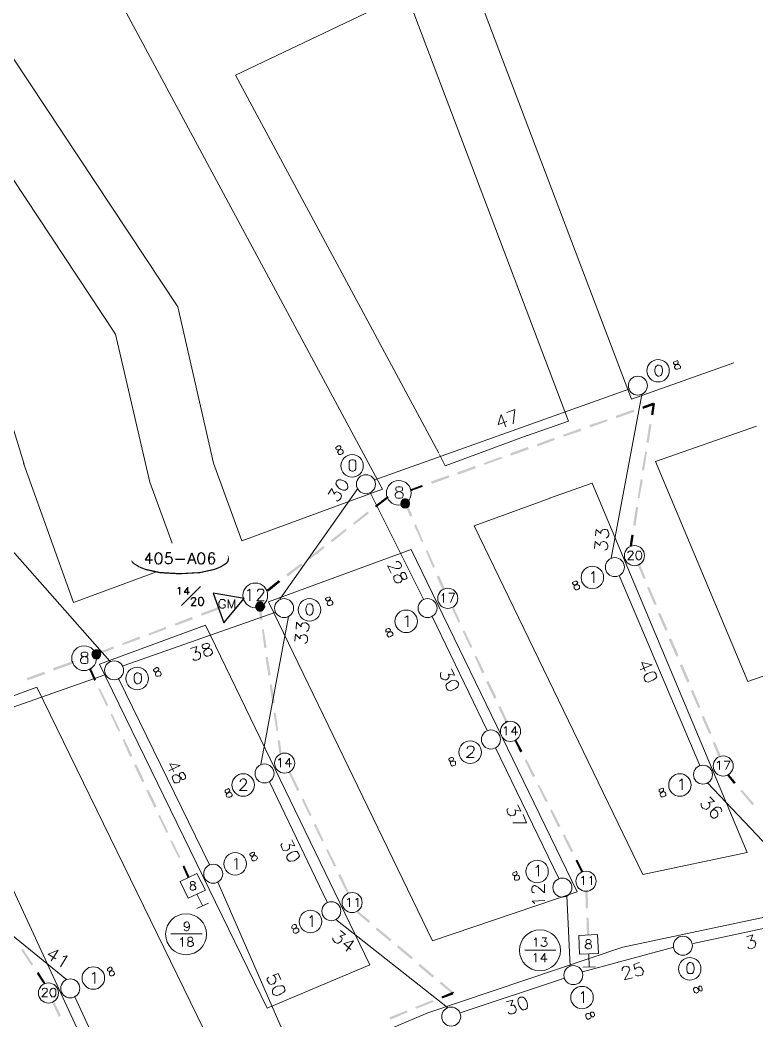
# Model space of a CAD drawing. Header units: millimetres. Extents: x -5 to 817, y 96 to 1062.
# Drawn here: x 317.2 to 422.7, y 830.2 to 973.3 of the extents above; entities that cross this region are included whole.
import ezdxf

# ---------------------------------------------------------------- set-up
doc = ezdxf.new("R2010")
doc.units = ezdxf.units.MM
for name, color, linetype, true_color in [('PDF_AERIAL', 8, 'Continuous', 0x808080), ('PDF_FEED', 11, 'Continuous', 0xff7f7f), ('PDF_HCOUNT', 8, 'Continuous', 0x808080), ('PDF_LINEEXT', 73, 'Continuous', 0xa5dd6e), ('PDF_POLENUMBER', 8, 'Continuous', 0x808080), ('PDF_RDBKGRD', 8, 'Continuous', 0x808080), ('PDF_STRAND', 8, 'Continuous', 0x808080)]:
    doc.layers.add(name, color=color, linetype=linetype, true_color=true_color)

msp = doc.modelspace()

# ---------------------------------------------------------------- linework, layer by layer
at = {"layer": 'PDF_AERIAL', "lineweight": 9}
for points in [[(368.02, 907.52), (404.47, 920.55)], [(401.83, 896.31), (406.2, 919.72)], [(387.81, 915.52), (388.06, 917.58), (386.9, 917.16)], [(386.74, 915.1), (386.08, 916.84), (385.67, 915.43), (386.9, 915.85)], [(306.44, 908.34), (330.1, 881.55)], [(365.55, 906.28), (354.42, 890.45)], [(361.35, 905.46), (361.84, 906.28), (362.17, 905.46), (362.33, 905.7), (362.5, 905.79), (362.58, 905.79), (362.83, 905.7), (362.99, 905.62), (363.16, 905.46), (363.24, 905.21), (363.16, 904.88), (362.99, 904.72), (362.83, 904.55), (362.66, 904.47), (362.5, 904.55)], [(374.95, 890.45), (367.36, 905.7)], [(399.6, 899.52), (399.68, 900.43), (400.34, 899.85), (400.34, 900.1), (400.51, 900.26), (400.59, 900.35), (400.84, 900.43), (401, 900.43), (401.25, 900.35), (401.41, 900.1), (401.5, 899.85), (401.5, 899.6), (401.33, 899.36), (401.25, 899.27), (401.09, 899.19)], [(399.44, 897.71), (399.52, 898.7), (400.18, 898.12), (400.26, 898.37), (400.34, 898.53), (400.43, 898.61), (400.67, 898.7), (400.84, 898.7), (401.09, 898.53), (401.25, 898.37), (401.33, 898.12), (401.33, 897.87), (401.25, 897.62), (401.09, 897.54), (400.92, 897.46)], [(371.07, 895.73), (371.16, 895.81), (371.4, 895.81), (371.49, 895.73), (371.65, 895.65), (371.82, 895.32), (371.82, 895.15), (371.73, 894.99), (371.65, 894.9), (371.49, 894.82), (371.32, 894.82), (370.99, 894.82), (369.84, 895.23), (370.33, 894.16)], [(414.52, 866.62), (402.98, 893.83)], [(353.84, 888.56), (331.99, 880.89)], [(351.7, 866.79), (355.66, 887.98)], [(356.73, 886.16), (356.81, 887.15), (357.47, 886.49), (357.47, 886.82), (357.64, 886.99), (357.72, 886.99), (357.97, 887.07), (358.13, 887.07), (358.38, 886.91), (358.54, 886.74), (358.62, 886.49), (358.54, 886.25), (358.46, 886), (358.38, 885.92), (358.21, 885.83)], [(384.1, 871.65), (376.19, 887.98)], [(356.56, 884.43), (356.65, 885.42), (357.31, 884.76), (357.31, 885.09), (357.39, 885.26), (357.47, 885.26), (357.8, 885.34), (357.97, 885.34), (358.21, 885.18), (358.38, 885.01), (358.38, 884.76), (358.38, 884.52), (358.29, 884.27), (358.13, 884.19), (357.97, 884.1)], [(341.64, 883.36), (342.55, 883.69), (342.3, 882.78), (342.55, 882.95), (342.71, 882.87), (342.88, 882.87), (343.04, 882.62), (343.04, 882.45), (343.04, 882.21), (342.96, 881.96), (342.79, 881.79), (342.55, 881.71), (342.22, 881.71), (342.14, 881.71), (341.97, 881.88)], [(378.99, 880.48), (379.4, 879.57), (378.49, 879.73), (378.66, 879.49), (378.66, 879.32), (378.58, 879.24), (378.41, 878.99), (378.25, 878.91), (378, 878.91), (377.75, 878.99), (377.51, 879.16), (377.42, 879.4), (377.42, 879.73), (377.42, 879.82), (377.51, 879.98)], [(405.95, 880.31), (407.68, 881.05), (406.2, 881.38), (406.69, 880.15)], [(329.52, 879.65), (296.71, 868.11)], [(344.36, 852.44), (331.33, 879.07)], [(394.32, 850.46), (385.26, 869.18)], [(338.51, 865.88), (340.16, 866.62), (338.67, 866.87), (339.25, 865.72)], [(361.18, 847.08), (352.94, 864.32)], [(432.25, 846.59), (415.6, 864.15)], [(415.93, 862.17), (416.59, 861.51), (415.68, 861.35), (415.93, 861.18), (415.93, 861.02), (415.93, 860.85), (415.84, 860.61), (415.68, 860.52), (415.43, 860.36), (415.18, 860.44), (414.94, 860.52), (414.77, 860.69), (414.69, 860.94), (414.69, 861.1), (414.69, 861.27)], [(388.47, 861.02), (388.88, 860.11), (388.06, 860.28), (388.14, 860.11), (388.14, 859.86), (388.14, 859.78), (387.98, 859.53), (387.81, 859.53), (387.48, 859.45), (387.32, 859.53), (387.07, 859.7), (386.99, 859.95), (386.9, 860.28), (386.99, 860.36), (387.07, 860.52)], [(417.57, 860.03), (417.66, 860.19), (417.57, 860.44), (417.41, 860.61), (417.16, 860.69), (416.83, 860.69), (416.5, 860.44), (416.17, 860.11), (416.01, 859.86), (416.01, 859.62), (416.09, 859.37), (416.17, 859.29), (416.42, 859.12), (416.67, 859.12), (416.92, 859.29), (417, 859.29), (417.08, 859.53), (417.08, 859.78), (417, 860.03), (416.92, 860.11), (416.67, 860.28), (416.42, 860.28), (416.17, 860.11)], [(387.73, 858.46), (389.71, 858.46), (389.21, 859.62)], [(356.15, 855.99), (356.56, 855.16), (355.74, 855.33), (355.82, 855.08), (355.82, 854.83), (355.82, 854.75), (355.57, 854.59), (355.49, 854.5), (355.16, 854.42), (354.91, 854.5), (354.75, 854.75), (354.67, 855), (354.58, 855.25), (354.67, 855.33), (354.75, 855.49)], [(301.49, 854.26), (323.91, 836.04)], [(357.22, 823.17), (345.52, 849.97)], [(390.86, 848.4), (390.78, 848.4), (390.61, 848.49), (390.53, 848.57), (390.45, 848.73), (390.45, 849.06), (390.53, 849.23), (390.61, 849.31), (390.78, 849.48), (390.94, 849.48), (391.11, 849.39), (391.36, 849.23), (392.26, 848.4), (392.26, 849.64)], [(390.86, 846.84), (390.78, 847), (390.53, 847.25), (392.35, 847.33)], [(395.97, 837.93), (395.48, 847.99)], [(378.41, 832), (362.42, 844.61)], [(413.53, 841.15), (431.18, 844.94)], [(363.08, 843.04), (363.82, 842.47), (362.99, 842.22), (363.24, 842.06), (363.32, 841.89), (363.32, 841.81), (363.24, 841.56), (363.08, 841.4), (362.83, 841.23), (362.58, 841.23), (362.33, 841.31), (362.17, 841.48), (362.01, 841.73), (362.01, 841.81), (362.01, 841.97)], [(363.9, 840.08), (364.97, 841.56), (363.57, 841.15), (364.56, 840.32)], [(421.2, 842.14), (422.11, 842.39), (421.78, 841.56), (422.03, 841.64), (422.19, 841.56), (422.36, 841.56), (422.44, 841.31), (422.52, 841.15), (422.44, 840.82), (422.36, 840.65), (422.11, 840.49), (421.86, 840.41), (421.53, 840.49), (421.45, 840.57), (421.37, 840.65)], [(321.69, 838.67), (322.68, 840.24), (321.28, 839.66), (322.35, 839)], [(397.7, 837.11), (410.81, 840.65)], [(323.42, 839.33), (323.58, 839.33), (324, 839.42), (323.01, 837.85)], [(403.39, 837.27), (403.39, 837.36), (403.39, 837.6), (403.48, 837.69), (403.64, 837.85), (403.97, 837.93), (404.14, 837.85), (404.3, 837.85), (404.38, 837.69), (404.47, 837.52), (404.38, 837.27), (404.3, 837.03), (403.72, 835.95), (404.88, 836.28)], [(405.87, 838.43), (405.04, 838.18), (405.21, 837.44), (405.21, 837.52), (405.45, 837.69), (405.7, 837.77), (406.03, 837.77), (406.2, 837.6), (406.36, 837.36), (406.44, 837.19), (406.36, 836.94), (406.28, 836.7), (406.03, 836.61), (405.78, 836.53), (405.54, 836.53), (405.37, 836.61), (405.29, 836.7)], [(354.58, 836.04), (354.17, 836.86), (353.43, 836.61), (353.6, 836.53), (353.76, 836.37), (353.84, 836.12), (353.84, 835.79), (353.76, 835.62), (353.6, 835.38), (353.43, 835.38), (353.18, 835.29), (352.94, 835.38), (352.77, 835.62), (352.61, 835.87), (352.61, 836.12), (352.69, 836.2), (352.77, 836.37)], [(380.23, 831.25), (395.15, 836.2)], [(325.07, 833.56), (333.31, 815.67)], [(386.82, 832.82), (387.73, 833.07), (387.48, 832.24), (387.73, 832.33), (387.89, 832.33), (387.98, 832.24), (388.14, 832), (388.22, 831.83), (388.22, 831.58), (388.14, 831.34), (387.89, 831.17), (387.65, 831.09), (387.32, 831.09), (387.23, 831.17), (387.07, 831.34)]]:
    msp.add_lwpolyline(points, dxfattribs=at)
for points in [[(362.5, 907.27), (362.42, 906.94), (362.58, 906.69), (362.83, 906.36), (363.08, 906.2), (363.49, 906.03), (363.82, 906.03), (363.98, 906.2), (364.15, 906.36), (364.15, 906.61), (364.07, 906.94), (363.74, 907.27), (363.57, 907.35), (363.16, 907.52), (362.83, 907.52), (362.58, 907.35)], [(372.39, 894.08), (372.23, 894.24), (372.06, 894.24), (371.9, 894.24), (371.73, 894.08), (371.73, 893.83), (371.82, 893.5), (371.9, 893.26), (371.82, 893.01), (371.65, 892.84), (371.4, 892.76), (371.24, 892.76), (371.16, 892.76), (370.91, 892.93), (370.74, 893.26), (370.74, 893.58), (370.74, 893.67), (370.91, 893.83), (371.16, 893.91), (371.32, 893.91), (371.57, 893.83), (371.73, 893.67), (371.98, 893.42), (372.15, 893.26), (372.31, 893.26), (372.48, 893.34), (372.64, 893.5), (372.56, 893.75)], [(343.54, 884.02), (343.29, 883.86), (343.29, 883.69), (343.37, 883.53), (343.45, 883.36), (343.7, 883.36), (344.03, 883.36), (344.28, 883.36), (344.53, 883.28), (344.69, 883.11), (344.77, 882.87), (344.77, 882.7), (344.69, 882.62), (344.44, 882.37), (344.11, 882.29), (343.87, 882.29), (343.78, 882.37), (343.62, 882.45), (343.54, 882.7), (343.54, 882.95), (343.62, 883.11), (343.87, 883.28), (344.2, 883.53), (344.28, 883.69), (344.36, 883.86), (344.28, 884.02), (344.11, 884.1), (343.87, 884.1)], [(408.26, 879.73), (408.01, 879.98), (407.76, 880.06), (407.27, 879.9), (407.02, 879.82), (406.69, 879.57), (406.53, 879.32), (406.53, 879.07), (406.61, 878.91), (406.77, 878.66), (407.1, 878.58), (407.52, 878.74), (407.76, 878.83), (408.18, 879.07), (408.34, 879.32), (408.26, 879.57)], [(379.9, 878.58), (379.65, 878.74), (379.4, 878.83), (378.91, 878.74), (378.66, 878.58), (378.33, 878.33), (378.16, 878.08), (378.25, 877.76), (378.33, 877.59), (378.49, 877.43), (378.82, 877.34), (379.24, 877.51), (379.48, 877.59), (379.81, 877.84), (379.98, 878.17), (379.98, 878.41)], [(340.73, 865.47), (340.57, 865.64), (340.32, 865.64), (340.16, 865.55), (340.07, 865.47), (340.07, 865.22), (340.16, 864.89), (340.16, 864.65), (340.07, 864.4), (339.99, 864.23), (339.74, 864.15), (339.58, 864.15), (339.41, 864.15), (339.25, 864.32), (339.08, 864.65), (339, 864.98), (339.08, 865.06), (339.17, 865.22), (339.41, 865.31), (339.66, 865.31), (339.83, 865.22), (340.07, 865.06), (340.32, 864.81), (340.4, 864.65), (340.65, 864.65), (340.82, 864.73), (340.9, 864.89), (340.9, 865.14)], [(357.06, 854.09), (356.89, 854.34), (356.56, 854.34), (356.15, 854.26), (355.9, 854.09), (355.57, 853.85), (355.41, 853.6), (355.41, 853.35), (355.49, 853.19), (355.74, 852.94), (355.99, 852.94), (356.48, 853.02), (356.73, 853.19), (357.06, 853.43), (357.22, 853.68), (357.14, 853.93)], [(355.08, 834.88), (354.83, 835.13), (354.58, 835.13), (354.09, 835.05), (353.84, 834.96), (353.51, 834.72), (353.35, 834.47), (353.35, 834.14), (353.43, 833.98), (353.6, 833.81), (353.93, 833.73), (354.34, 833.81), (354.58, 833.98), (355, 834.22), (355.16, 834.47), (355.08, 834.72)], [(388.8, 833.48), (388.55, 833.32), (388.47, 832.99), (388.55, 832.49), (388.64, 832.24), (388.88, 831.91), (389.13, 831.67), (389.38, 831.67), (389.54, 831.75), (389.79, 831.91), (389.87, 832.24), (389.79, 832.66), (389.71, 832.9), (389.46, 833.32), (389.21, 833.48), (388.97, 833.48)]]:
    msp.add_lwpolyline(points, close=True, dxfattribs=at)
at = {"layer": 'PDF_FEED', "lineweight": 0}
for points in [[(407.76, 918.4), (408.09, 918.4)], [(373.3, 905.95), (373.22, 906.2)], [(369.76, 905.13), (369.92, 904.88)], [(372.23, 904.14), (372.56, 904.22)], [(405.62, 895.32), (405.95, 895.4)], [(351.37, 889.38), (351.7, 889.38)], [(324.74, 881.55), (324.82, 881.22)], [(328.2, 882.45), (328.12, 882.7)], [(327.13, 880.39), (327.38, 880.56)], [(386.99, 872.97), (386.66, 872.89)], [(418.4, 865.22), (418.65, 865.39)], [(397.79, 851.54), (397.54, 851.37)], [(398.12, 848.65), (398.45, 848.65)], [(364.31, 848.4), (364.07, 848.32)], [(379.24, 834.22), (379.07, 833.98)], [(321.85, 832.74), (322.1, 832.9)]]:
    msp.add_lwpolyline(points, dxfattribs=at)
at = {"layer": 'PDF_FEED', "lineweight": 20}
for points in [[(371.32, 906.53), (371.07, 906.45), (370.99, 906.28), (370.99, 906.12), (371.07, 905.95), (371.24, 905.87), (371.57, 905.79), (371.82, 905.7), (371.98, 905.62), (372.06, 905.46), (372.06, 905.21), (371.98, 905.05), (371.9, 904.96), (371.65, 904.88), (371.32, 904.88), (371.07, 904.96), (370.99, 905.05), (370.91, 905.21), (370.91, 905.46), (370.99, 905.62), (371.16, 905.7), (371.4, 905.79), (371.73, 905.87), (371.9, 905.95), (371.98, 906.12), (371.98, 906.28), (371.9, 906.45), (371.65, 906.53)], [(326.31, 882.87), (326.06, 882.78), (325.98, 882.62), (325.98, 882.45), (326.06, 882.29), (326.22, 882.29), (326.55, 882.21), (326.8, 882.12), (326.96, 881.96), (326.96, 881.79), (326.96, 881.55), (326.96, 881.38), (326.88, 881.3), (326.64, 881.22), (326.31, 881.22), (326.06, 881.3), (325.98, 881.38), (325.89, 881.55), (325.89, 881.79), (325.98, 881.96), (326.14, 882.12), (326.39, 882.21), (326.72, 882.29), (326.88, 882.29), (326.96, 882.45), (326.96, 882.62), (326.88, 882.78), (326.64, 882.87)], [(341.31, 847.66), (343.78, 848.82), (342.55, 851.21), (340.16, 850.05)], [(397.29, 839.66), (400.01, 839.75), (399.85, 842.47), (397.21, 842.3)]]:
    msp.add_lwpolyline(points, close=True, dxfattribs=at)
at = {"layer": 'PDF_FEED', "color": 7, "lineweight": 9}
for points in [[(404.22, 897.05), (404.22, 897.13), (404.3, 897.21), (404.38, 897.3), (404.47, 897.3), (404.71, 897.3), (404.88, 897.3), (404.88, 897.21), (404.96, 897.13), (404.96, 896.97), (404.88, 896.88), (404.8, 896.72), (404.22, 896.06), (405.04, 896.06)], [(346.59, 890.12), (346.59, 890.2), (346.42, 890.37), (346.34, 890.37), (346.09, 890.37), (345.93, 890.37), (345.85, 890.2), (345.76, 890.12), (345.68, 889.96), (345.68, 889.63), (345.76, 889.46), (345.85, 889.3), (345.93, 889.22), (346.09, 889.13), (346.34, 889.13), (346.42, 889.22), (346.59, 889.3), (346.59, 889.46), (346.59, 889.63), (346.34, 889.63)], [(347, 889.13), (347, 890.37), (347.49, 889.13), (347.99, 890.37), (347.99, 889.13)], [(377.59, 891.03), (377.67, 891.03), (377.83, 891.28), (377.83, 889.96)], [(378.82, 889.96), (379.4, 891.28), (378.58, 891.28)], [(386.49, 871.98), (386.66, 872.07), (386.82, 872.23), (386.82, 870.99)], [(388.14, 870.99), (388.14, 872.23), (387.56, 871.41), (388.47, 871.41)], [(354.17, 867.45), (354.34, 867.45), (354.5, 867.7), (354.5, 866.38)], [(355.82, 866.38), (355.82, 867.7), (355.24, 866.87), (356.07, 866.87)], [(417, 867.04), (417.08, 867.12), (417.33, 867.28), (417.33, 866.05)], [(418.23, 866.05), (418.81, 867.28), (417.99, 867.28)], [(397.54, 850.55), (397.7, 850.63), (397.87, 850.79), (397.87, 849.56)], [(398.78, 850.55), (398.86, 850.63), (399.02, 850.79), (399.02, 849.56)], [(364.07, 847.41), (364.23, 847.5), (364.4, 847.66), (364.4, 846.43)], [(365.3, 847.41), (365.39, 847.5), (365.55, 847.66), (365.55, 846.43)], [(341.48, 843.79), (341.39, 843.62), (341.31, 843.54), (341.15, 843.46), (341.06, 843.46), (340.9, 843.54), (340.73, 843.62), (340.73, 843.79), (340.73, 843.87), (340.73, 844.03), (340.9, 844.2), (341.06, 844.28), (341.15, 844.28), (341.31, 844.2), (341.39, 844.03), (341.48, 843.79), (341.48, 843.54), (341.39, 843.21), (341.31, 843.04), (341.15, 842.96), (340.98, 842.96), (340.82, 843.04), (340.73, 843.21)], [(340.16, 841.81), (340.32, 841.81), (340.49, 842.06), (340.49, 840.74)], [(390.78, 841.73), (390.94, 841.81), (391.11, 841.97), (391.11, 840.74)], [(391.93, 841.97), (392.59, 841.97), (392.26, 841.48), (392.43, 841.48), (392.51, 841.4), (392.59, 841.4), (392.68, 841.23), (392.68, 841.07), (392.59, 840.9), (392.43, 840.82), (392.26, 840.74), (392.1, 840.74), (391.93, 840.82), (391.85, 840.82), (391.77, 840.98)], [(390.78, 839.5), (390.86, 839.58), (391.03, 839.75), (391.03, 838.51)], [(392.35, 838.51), (392.35, 839.75), (391.77, 838.92), (392.68, 838.92)], [(320.45, 834.47), (320.45, 834.55), (320.45, 834.64), (320.53, 834.72), (320.7, 834.8), (320.86, 834.8), (321.03, 834.72), (321.11, 834.64), (321.11, 834.55), (321.11, 834.39), (321.11, 834.31), (320.95, 834.14), (320.37, 833.56), (321.19, 833.56)]]:
    msp.add_lwpolyline(points, dxfattribs=at)
at = {"layer": 'PDF_FEED', "lineweight": 20}
for points in [[(404.63, 898.04), (404.63, 898.04)], [(406.53, 897.3), (406.53, 897.3)], [(403.81, 896.14), (403.81, 896.14)], [(405.78, 895.32), (405.78, 895.32)], [(349.72, 891.61), (349.89, 891.69), (350.13, 891.85), (350.13, 890.2)], [(351.2, 891.52), (351.2, 891.61), (351.29, 891.77), (351.37, 891.85), (351.53, 891.85), (351.78, 891.85), (351.95, 891.85), (352.03, 891.77), (352.11, 891.61), (352.11, 891.44), (352.03, 891.28), (351.86, 891.03), (351.12, 890.2), (352.19, 890.2)], [(377.83, 891.94), (377.83, 891.94)], [(379.81, 891.28), (379.81, 891.28)], [(377.18, 889.96), (377.18, 889.96)], [(379.07, 889.3), (379.07, 889.3)], [(386.82, 872.89), (386.82, 872.89)], [(388.8, 872.23), (388.8, 872.23)], [(386.16, 870.99), (386.16, 870.99)], [(388.14, 870.25), (388.14, 870.25)], [(354.5, 868.36), (354.5, 868.36)], [(356.48, 867.7), (356.48, 867.7)], [(417.33, 868.03), (417.33, 868.03)], [(419.31, 867.2), (419.31, 867.2)], [(353.84, 866.38), (353.84, 866.38)], [(355.82, 865.72), (355.82, 865.72)], [(416.59, 866.05), (416.59, 866.05)], [(418.48, 865.31), (418.48, 865.31)], [(397.7, 851.45), (397.7, 851.45)], [(341.39, 850.63), (341.39, 850.63)], [(343.12, 850.05), (343.12, 850.05)], [(399.6, 850.79), (399.6, 850.79)], [(340.73, 848.82), (340.73, 848.82)], [(396.96, 849.48), (396.96, 849.48)], [(398.94, 848.82), (398.94, 848.82)], [(342.55, 848.24), (343.37, 846.59)], [(342.55, 848.24), (342.55, 848.24)], [(364.23, 848.4), (364.23, 848.4)], [(366.13, 847.66), (366.13, 847.66)], [(342.55, 846.18), (344.2, 846.92)], [(363.49, 846.43), (363.49, 846.43)], [(365.47, 845.77), (365.47, 845.77)], [(338.84, 842.55), (343.29, 842.55)], [(398.53, 842.39), (398.53, 842.39)], [(389.46, 840.24), (393.91, 840.24)], [(397.21, 840.98), (397.21, 840.98)], [(399.93, 841.15), (399.93, 841.15)], [(398.61, 839.75), (398.61, 839.75)], [(398.61, 839.66), (398.69, 837.85)], [(397.79, 837.77), (399.6, 837.85)], [(320.78, 835.46), (320.78, 835.46)], [(322.68, 834.8), (322.68, 834.8)], [(320.04, 833.56), (320.04, 833.56)], [(322.02, 832.82), (322.02, 832.82)]]:
    msp.add_lwpolyline(points, dxfattribs=at)
at = {"layer": 'PDF_FEED', "color": 7, "lineweight": 9}
for points in [[(405.7, 897.3), (405.54, 897.3), (405.45, 897.13), (405.37, 896.8), (405.37, 896.64), (405.45, 896.31), (405.54, 896.14), (405.7, 896.06), (405.87, 896.06), (406.03, 896.14), (406.11, 896.31), (406.2, 896.64), (406.2, 896.8), (406.11, 897.13), (406.03, 897.3), (405.87, 897.3)], [(341.81, 850.05), (341.64, 849.97), (341.64, 849.89), (341.64, 849.72), (341.64, 849.64), (341.81, 849.56), (342.05, 849.56), (342.22, 849.48), (342.3, 849.31), (342.38, 849.23), (342.38, 849.06), (342.3, 848.9), (342.22, 848.9), (342.05, 848.82), (341.81, 848.82), (341.64, 848.9), (341.56, 849.06), (341.56, 849.23), (341.64, 849.31), (341.72, 849.48), (341.89, 849.56), (342.14, 849.56), (342.22, 849.64), (342.3, 849.72), (342.3, 849.89), (342.22, 849.97), (342.05, 850.05)], [(341.48, 842.06), (341.31, 841.97), (341.23, 841.81), (341.23, 841.73), (341.31, 841.56), (341.39, 841.56), (341.64, 841.48), (341.81, 841.4), (341.97, 841.31), (342.05, 841.15), (342.05, 840.98), (341.97, 840.9), (341.89, 840.82), (341.72, 840.74), (341.48, 840.74), (341.31, 840.82), (341.23, 840.9), (341.23, 840.98), (341.23, 841.15), (341.23, 841.31), (341.39, 841.4), (341.56, 841.48), (341.81, 841.56), (341.89, 841.56), (341.97, 841.73), (341.97, 841.81), (341.89, 841.97), (341.72, 842.06)], [(398.45, 841.73), (398.28, 841.64), (398.2, 841.48), (398.2, 841.4), (398.28, 841.23), (398.36, 841.23), (398.61, 841.15), (398.78, 841.07), (398.94, 840.98), (399.02, 840.82), (399.02, 840.65), (398.94, 840.57), (398.86, 840.49), (398.69, 840.41), (398.45, 840.41), (398.28, 840.49), (398.2, 840.57), (398.12, 840.65), (398.12, 840.82), (398.2, 840.98), (398.36, 841.07), (398.53, 841.15), (398.78, 841.23), (398.86, 841.23), (398.94, 841.4), (398.94, 841.48), (398.86, 841.64), (398.69, 841.73)], [(321.94, 834.8), (321.77, 834.72), (321.61, 834.55), (321.52, 834.22), (321.52, 834.06), (321.61, 833.81), (321.77, 833.56), (321.94, 833.56), (322.02, 833.56), (322.18, 833.56), (322.35, 833.81), (322.35, 834.06), (322.35, 834.22), (322.35, 834.55), (322.18, 834.72), (322.02, 834.8)]]:
    msp.add_lwpolyline(points, close=True, dxfattribs=at)
at = {"layer": 'PDF_FEED', "lineweight": 20}
for centre, radius in [((371.43, 905.65), 1.77), ((405.15, 896.67), 1.44), ((350.9, 890.98), 1.77), ((378.44, 890.56), 1.44), ((326.41, 881.99), 1.77), ((387.42, 871.52), 1.44), ((355.1, 866.98), 1.44), ((417.85, 866.57), 1.44), ((398.22, 850.08), 1.44), ((364.75, 847.03), 1.44), ((341, 842.5), 2.93), ((391.63, 840.19), 2.93), ((321.3, 834.09), 1.44)]:
    msp.add_circle(centre, radius, dxfattribs=at)
at = {"layer": 'PDF_FEED', "transparency": 33554559}
for points in [[(405.04, 917.58), (402.57, 916.34), (402.49, 916.67)], [(405.13, 917.25), (405.04, 917.58), (402.57, 916.34)], [(407.85, 918.57), (406.36, 917.66), (406.28, 917.99)], [(408.01, 918.24), (407.85, 918.57), (406.36, 917.66)], [(407.52, 916.84), (407.85, 916.75), (407.76, 918.4)], [(407.85, 916.75), (407.76, 918.4), (408.09, 918.4)], [(401.25, 916.18), (398.86, 915.02), (398.69, 915.35)], [(401.33, 915.93), (401.25, 916.18), (398.86, 915.02)], [(397.46, 914.86), (395.07, 913.7), (394.9, 913.95)], [(397.54, 914.53), (397.46, 914.86), (395.07, 913.7)], [(406.86, 912.88), (407.19, 912.8), (407.27, 915.52)], [(407.19, 912.8), (407.27, 915.52), (407.6, 915.43)], [(393.66, 913.54), (391.27, 912.3), (391.19, 912.63)], [(393.75, 913.21), (393.66, 913.54), (391.27, 912.3)], [(389.87, 912.22), (387.48, 910.98), (387.4, 911.31)], [(390.04, 911.89), (389.87, 912.22), (387.48, 910.98)], [(406.2, 908.92), (406.53, 908.84), (406.69, 911.56)], [(406.53, 908.84), (406.69, 911.56), (406.94, 911.48)], [(386.08, 910.82), (383.69, 909.66), (383.61, 909.91)], [(386.24, 910.57), (386.08, 910.82), (383.69, 909.66)], [(382.37, 909.5), (379.9, 908.26), (379.81, 908.59)], [(382.45, 909.17), (382.37, 909.5), (379.9, 908.26)], [(378.58, 908.18), (376.19, 906.94), (376.02, 907.27)], [(378.66, 907.85), (378.58, 908.18), (376.19, 906.94)], [(405.62, 904.96), (405.87, 904.88), (406.03, 907.6)], [(405.87, 904.88), (406.03, 907.6), (406.36, 907.52)], [(374.78, 906.78), (373.3, 905.95), (373.22, 906.2)], [(374.87, 906.53), (374.78, 906.78), (373.3, 905.95)], [(368.02, 903.81), (368.19, 903.56), (369.76, 905.13)], [(368.19, 903.56), (369.76, 905.13), (369.92, 904.88)], [(372.31, 904.14), (371.73, 904.47), (371.65, 904.14)], [(371.98, 904.8), (372.31, 904.14), (371.73, 904.47)], [(372.31, 904.88), (371.98, 904.8), (372.31, 904.14)], [(372.31, 904.14), (372.72, 904.8), (372.31, 904.88)], [(372.97, 904.47), (372.31, 904.14), (372.72, 904.8)], [(373.05, 904.14), (372.97, 904.47), (372.31, 904.14)], [(364.89, 901.34), (365.06, 901.09), (366.95, 902.98)], [(365.06, 901.09), (366.95, 902.98), (367.2, 902.74)], [(371.65, 904.14), (371.73, 903.73), (372.31, 904.14)], [(371.73, 903.73), (372.31, 904.14), (371.98, 903.48)], [(372.31, 904.14), (371.98, 903.48), (372.31, 903.4)], [(373.38, 902.41), (372.23, 904.14), (372.56, 904.22)], [(373.05, 902.24), (373.38, 902.41), (372.23, 904.14)], [(372.31, 903.4), (372.72, 903.48), (372.31, 904.14)], [(372.72, 903.48), (372.31, 904.14), (372.97, 903.73)], [(372.31, 904.14), (372.97, 903.73), (373.05, 904.14)], [(404.96, 901.01), (405.29, 900.92), (405.37, 903.64)], [(405.29, 900.92), (405.37, 903.64), (405.7, 903.56)], [(361.68, 898.86), (361.92, 898.61), (363.82, 900.51)], [(361.92, 898.61), (363.82, 900.51), (363.98, 900.26)], [(374.95, 898.7), (373.63, 901.01), (373.88, 901.17)], [(374.7, 898.61), (374.95, 898.7), (373.63, 901.01)], [(404.47, 898.04), (404.8, 898.04), (404.71, 899.69)], [(404.8, 898.04), (404.71, 899.69), (405.04, 899.6)], [(358.54, 896.39), (358.71, 896.14), (360.6, 898.04)], [(358.71, 896.14), (360.6, 898.04), (360.85, 897.79)], [(376.6, 895.07), (375.28, 897.38), (375.53, 897.46)], [(376.35, 894.9), (376.6, 895.07), (375.28, 897.38)], [(355.33, 894), (355.57, 893.67), (357.47, 895.56)], [(355.57, 893.67), (357.47, 895.56), (357.64, 895.32)], [(406.77, 893.42), (405.62, 895.32), (405.95, 895.4)], [(406.44, 893.34), (406.77, 893.42), (405.62, 895.32)], [(352.52, 891.77), (352.77, 891.52), (354.25, 893.17)], [(352.77, 891.52), (354.25, 893.17), (354.5, 892.93)], [(378, 892.02), (376.85, 893.67), (377.18, 893.83)], [(377.67, 891.85), (378, 892.02), (376.85, 893.67)], [(408.34, 889.71), (406.94, 892.1), (407.27, 892.18)], [(408.01, 889.63), (408.34, 889.71), (406.94, 892.1)], [(351.2, 890.04), (351.62, 889.38), (350.96, 889.71)], [(351.62, 890.12), (351.2, 890.04), (351.62, 889.38)], [(351.62, 889.38), (351.95, 890.04), (351.62, 890.12)], [(352.19, 889.71), (351.62, 889.38), (351.95, 890.04)], [(345.6, 889.3), (343.21, 888.06), (343.12, 888.39)], [(345.68, 888.97), (345.6, 889.3), (343.21, 888.06)], [(351.62, 889.38), (350.96, 889.71), (350.87, 889.38)], [(350.87, 889.38), (350.96, 889.05), (351.62, 889.38)], [(350.96, 889.05), (351.62, 889.38), (351.2, 888.72)], [(351.62, 889.38), (351.2, 888.72), (351.62, 888.64)], [(351.62, 887.4), (351.95, 887.48), (351.37, 889.38)], [(351.95, 887.48), (351.37, 889.38), (351.7, 889.38)], [(352.36, 889.38), (352.19, 889.71), (351.62, 889.38)], [(351.62, 888.64), (351.95, 888.72), (351.62, 889.38)], [(351.95, 888.72), (351.62, 889.38), (352.19, 889.05)], [(351.62, 889.38), (352.19, 889.05), (352.36, 889.38)], [(379.24, 889.38), (378.99, 889.22), (380.23, 887.24)], [(378.99, 889.22), (380.23, 887.24), (379.98, 887.07)], [(341.81, 887.9), (339.5, 886.66), (339.33, 886.91)], [(341.97, 887.57), (341.81, 887.9), (339.5, 886.66)], [(409.91, 886.08), (408.51, 888.39), (408.84, 888.47)], [(409.58, 885.92), (409.91, 886.08), (408.51, 888.39)], [(338.1, 886.49), (335.7, 885.26), (335.62, 885.51)], [(338.18, 886.16), (338.1, 886.49), (335.7, 885.26)], [(352.52, 883.53), (351.86, 886.08), (352.11, 886.16)], [(352.19, 883.44), (352.52, 883.53), (351.86, 886.08)], [(380.8, 886), (380.56, 885.83), (381.96, 883.61)], [(380.56, 885.83), (381.96, 883.61), (381.71, 883.44)], [(334.3, 885.09), (331.91, 883.86), (331.83, 884.1)], [(334.47, 884.76), (334.3, 885.09), (331.91, 883.86)], [(411.47, 882.37), (410.07, 884.68), (410.4, 884.85)], [(411.14, 882.21), (411.47, 882.37), (410.07, 884.68)], [(328.2, 882.54), (327.54, 882.95), (327.46, 882.54)], [(327.79, 883.2), (328.2, 882.54), (327.54, 882.95)], [(328.2, 883.28), (327.79, 883.2), (328.2, 882.54)], [(330.59, 883.69), (328.2, 882.45), (328.12, 882.7)], [(330.67, 883.36), (330.59, 883.69), (328.2, 882.45)], [(328.2, 882.54), (328.53, 883.2), (328.2, 883.28)], [(328.78, 882.95), (328.2, 882.54), (328.53, 883.2)], [(328.86, 882.54), (328.78, 882.95), (328.2, 882.54)], [(321.94, 880.56), (322.1, 880.23), (324.74, 881.55)], [(322.1, 880.23), (324.74, 881.55), (324.82, 881.22)], [(327.46, 882.54), (327.54, 882.21), (328.2, 882.54)], [(327.54, 882.21), (328.2, 882.54), (327.79, 881.88)], [(328.2, 882.54), (327.79, 881.88), (328.2, 881.79)], [(328.2, 881.79), (328.53, 881.88), (328.2, 882.54)], [(328.53, 881.88), (328.2, 882.54), (328.78, 882.21)], [(328.2, 882.54), (328.78, 882.21), (328.86, 882.54)], [(353.1, 879.57), (352.36, 882.12), (352.69, 882.21)], [(352.77, 879.49), (353.1, 879.57), (352.36, 882.12)], [(382.53, 882.37), (382.29, 882.21), (383.69, 879.98)], [(382.29, 882.21), (383.69, 879.98), (383.36, 879.82)], [(318.23, 879.16), (318.31, 878.83), (320.7, 880.06)], [(318.31, 878.83), (320.7, 880.06), (320.86, 879.73)], [(328.12, 878.91), (327.13, 880.39), (327.38, 880.56)], [(327.87, 878.74), (328.12, 878.91), (327.13, 880.39)], [(413.04, 878.66), (411.64, 880.97), (411.97, 881.14)], [(412.71, 878.5), (413.04, 878.66), (411.64, 880.97)], [(384.27, 878.74), (383.94, 878.58), (385.42, 876.35)], [(383.94, 878.58), (385.42, 876.35), (385.09, 876.19)], [(329.85, 875.28), (328.45, 877.59), (328.7, 877.67)], [(329.6, 875.12), (329.85, 875.28), (328.45, 877.59)], [(353.68, 875.61), (352.94, 878.17), (353.27, 878.25)], [(353.35, 875.53), (353.68, 875.61), (352.94, 878.17)], [(414.61, 874.95), (413.2, 877.34), (413.53, 877.43)], [(414.28, 874.87), (414.61, 874.95), (413.2, 877.34)], [(386, 875.12), (385.67, 875.03), (386.99, 872.97)], [(385.67, 875.03), (386.99, 872.97), (386.66, 872.89)], [(331.58, 871.65), (330.18, 873.96), (330.43, 874.04)], [(331.33, 871.49), (331.58, 871.65), (330.18, 873.96)], [(353.93, 871.57), (354.17, 871.57), (353.51, 874.21)], [(354.17, 871.57), (353.51, 874.21), (353.84, 874.21)], [(416.17, 871.24), (414.77, 873.63), (415.1, 873.72)], [(415.84, 871.16), (416.17, 871.24), (414.77, 873.63)], [(333.31, 868.03), (331.91, 870.33), (332.16, 870.42)], [(332.98, 867.86), (333.31, 868.03), (331.91, 870.33)], [(354.34, 868.36), (354.67, 868.36), (354.09, 870.25)], [(354.67, 868.36), (354.09, 870.25), (354.42, 870.25)], [(388.22, 870.33), (387.98, 870.25), (389.13, 868.69)], [(387.98, 870.25), (389.13, 868.69), (388.8, 868.52)], [(417.49, 868.11), (416.34, 869.92), (416.67, 870)], [(417.16, 867.94), (417.49, 868.11), (416.34, 869.92)], [(389.71, 867.53), (389.46, 867.37), (390.94, 865.14)], [(389.46, 867.37), (390.94, 865.14), (390.61, 864.98)], [(335.04, 864.4), (333.56, 866.71), (333.89, 866.79)], [(334.71, 864.23), (335.04, 864.4), (333.56, 866.71)], [(355.9, 865.8), (355.66, 865.64), (357.22, 863.16)], [(355.66, 865.64), (357.22, 863.16), (356.89, 863)], [(419.64, 864.23), (418.4, 865.22), (418.65, 865.39)], [(419.39, 863.99), (419.64, 864.23), (418.4, 865.22)], [(336.78, 860.77), (335.29, 863.08), (335.62, 863.16)], [(336.45, 860.61), (336.78, 860.77), (335.29, 863.08)], [(391.52, 863.9), (391.27, 863.82), (392.76, 861.51)], [(391.27, 863.82), (392.76, 861.51), (392.43, 861.43)], [(422.27, 861.18), (420.3, 863), (420.54, 863.16)], [(422.03, 860.94), (422.27, 861.18), (420.3, 863)], [(357.8, 861.93), (357.55, 861.76), (358.95, 859.53)], [(357.55, 861.76), (358.95, 859.53), (358.71, 859.37)], [(393.34, 860.36), (393.09, 860.19), (394.57, 857.97)], [(393.09, 860.19), (394.57, 857.97), (394.24, 857.8)], [(338.43, 857.14), (337.02, 859.45), (337.27, 859.53)], [(338.18, 856.98), (338.43, 857.14), (337.02, 859.45)], [(359.53, 858.3), (359.28, 858.13), (360.69, 855.91)], [(359.28, 858.13), (360.69, 855.91), (360.44, 855.74)], [(340.16, 853.52), (338.75, 855.82), (339, 855.91)], [(339.91, 853.43), (340.16, 853.52), (338.75, 855.82)], [(395.15, 856.81), (394.9, 856.65), (396.39, 854.42)], [(394.9, 856.65), (396.39, 854.42), (396.06, 854.26)], [(361.26, 854.67), (361.02, 854.59), (362.5, 852.28)], [(361.02, 854.59), (362.5, 852.28), (362.17, 852.2)], [(396.96, 853.19), (396.72, 853.02), (397.79, 851.54)], [(396.72, 853.02), (397.79, 851.54), (397.54, 851.37)], [(341.48, 850.71), (340.49, 852.2), (340.73, 852.36)], [(341.23, 850.55), (341.48, 850.71), (340.49, 852.2)], [(363.08, 851.12), (362.75, 850.96), (364.31, 848.4)], [(362.75, 850.96), (364.31, 848.4), (364.07, 848.32)], [(398.2, 846.18), (398.53, 846.26), (398.12, 848.65)], [(398.53, 846.26), (398.12, 848.65), (398.45, 848.65)], [(365.55, 845.85), (365.39, 845.6), (367.36, 844.36)], [(365.39, 845.6), (367.36, 844.36), (367.12, 844.12)], [(398.36, 842.39), (398.69, 842.47), (398.28, 844.86)], [(398.69, 842.47), (398.28, 844.86), (398.61, 844.86)], [(368.35, 843.46), (368.11, 843.21), (370.41, 841.73)], [(368.11, 843.21), (370.41, 841.73), (370.17, 841.48)], [(319.13, 838.18), (317.4, 840.24), (317.65, 840.41)], [(318.88, 838.02), (319.13, 838.18), (317.4, 840.24)], [(371.4, 840.9), (371.16, 840.65), (373.47, 839.17)], [(371.16, 840.65), (373.47, 839.17), (373.22, 838.92)], [(320.86, 835.54), (319.63, 836.86), (319.87, 837.11)], [(374.45, 838.26), (374.21, 838.02), (376.52, 836.53)], [(374.21, 838.02), (376.52, 836.53), (376.27, 836.28)], [(320.62, 835.38), (320.86, 835.54), (319.63, 836.86)], [(377.51, 835.71), (377.26, 835.46), (379.24, 834.22)], [(377.26, 835.46), (379.24, 834.22), (379.07, 833.98)], [(379.07, 834.22), (377.67, 833.32), (377.51, 833.56)], [(379.24, 833.89), (379.07, 834.22), (377.67, 833.32)], [(323.09, 830.84), (321.85, 832.74), (322.1, 832.9)], [(376.27, 833.07), (373.96, 831.83), (373.79, 832.08)], [(376.43, 832.82), (376.27, 833.07), (373.96, 831.83)], [(322.76, 830.68), (323.09, 830.84), (321.85, 832.74)], [(372.56, 831.58), (370.25, 830.27), (370.08, 830.6)], [(372.72, 831.34), (372.56, 831.58), (370.25, 830.27)]]:
    msp.add_solid(points, dxfattribs=at)
at = {"layer": 'PDF_HCOUNT', "lineweight": 9}
for points in [[(408.51, 923.93), (408.34, 923.84), (408.18, 923.68), (408.09, 923.27), (408.09, 923.02), (408.18, 922.69), (408.34, 922.44), (408.51, 922.36), (408.67, 922.36), (408.92, 922.44), (409.08, 922.69), (409.16, 923.02), (409.16, 923.27), (409.08, 923.68), (408.92, 923.84), (408.67, 923.93)], [(364.73, 910.4), (364.48, 910.32), (364.31, 910.07), (364.31, 909.66), (364.31, 909.5), (364.31, 909.09), (364.48, 908.84), (364.73, 908.76), (364.89, 908.76), (365.14, 908.84), (365.3, 909.09), (365.3, 909.5), (365.3, 909.66), (365.3, 910.07), (365.14, 910.32), (364.89, 910.4)], [(358.62, 889.79), (358.38, 889.71), (358.21, 889.46), (358.13, 889.05), (358.13, 888.89), (358.21, 888.47), (358.38, 888.23), (358.62, 888.14), (358.79, 888.14), (358.95, 888.23), (359.12, 888.47), (359.2, 888.89), (359.2, 889.05), (359.12, 889.46), (358.95, 889.71), (358.79, 889.79)], [(333.97, 879.9), (333.81, 879.82), (333.64, 879.65), (333.56, 879.24), (333.56, 878.99), (333.64, 878.66), (333.81, 878.41), (333.97, 878.33), (334.14, 878.33), (334.39, 878.41), (334.55, 878.66), (334.63, 878.99), (334.63, 879.24), (334.55, 879.65), (334.39, 879.82), (334.14, 879.9)], [(413.04, 838.43), (412.88, 838.35), (412.71, 838.1), (412.63, 837.77), (412.63, 837.52), (412.71, 837.11), (412.88, 836.86), (413.04, 836.86), (413.2, 836.86), (413.45, 836.86), (413.62, 837.11), (413.7, 837.52), (413.7, 837.77), (413.62, 838.1), (413.45, 838.35), (413.2, 838.43)]]:
    msp.add_lwpolyline(points, close=True, dxfattribs=at)
for points in [[(399.02, 894.08), (399.11, 894.16), (399.35, 894.41), (399.35, 892.76)], [(372.31, 887.81), (372.48, 887.9), (372.72, 888.06), (372.72, 886.49)], [(381.22, 869.02), (381.22, 869.1), (381.3, 869.26), (381.38, 869.35), (381.55, 869.43), (381.87, 869.43), (382.04, 869.35), (382.12, 869.26), (382.2, 869.1), (382.2, 868.93), (382.12, 868.77), (381.96, 868.52), (381.13, 867.78), (382.2, 867.78)], [(348.73, 864.32), (348.73, 864.4), (348.81, 864.56), (348.9, 864.65), (349.06, 864.73), (349.31, 864.73), (349.47, 864.65), (349.56, 864.56), (349.64, 864.4), (349.64, 864.23), (349.56, 864.07), (349.39, 863.82), (348.65, 863.08), (349.72, 863.08)], [(411.56, 864.4), (411.72, 864.48), (411.97, 864.73), (411.97, 863.16)], [(347.91, 853.1), (347.99, 853.19), (348.24, 853.35), (348.24, 851.78)], [(391.03, 852.03), (391.19, 852.11), (391.44, 852.36), (391.44, 850.79)], [(358.71, 844.86), (358.79, 844.94), (359.04, 845.19), (359.04, 843.54)], [(327.54, 836.78), (327.71, 836.86), (327.95, 837.03), (327.95, 835.46)], [(397.54, 833.98), (397.62, 834.06), (397.87, 834.31), (397.87, 832.66)]]:
    msp.add_lwpolyline(points, dxfattribs=at)
for centre in [(408.53, 923.13), (364.75, 909.53), (399.13, 893.53), (358.65, 888.92), (372.5, 887.27), (333.99, 879.1), (381.65, 868.55), (349.17, 863.85), (411.66, 863.85), (348.01, 852.56), (391.22, 851.48), (358.81, 844.31), (413.06, 837.55), (327.73, 836.23), (397.65, 833.43)]:
    msp.add_circle(centre, 1.61, dxfattribs=at)
at = {"layer": 'PDF_LINEEXT', "lineweight": 0}
msp.add_lwpolyline([(333.19, 895.89, 0.165, 0.165, 0), (333.44, 895.6, 0.165, 0.165, 0), (334.26, 895.07, 0.162, 0.162, 0), (335.17, 894.7, 0.184, 0.184, 0), (337.27, 894.24, 0.184, 0.184, 0), (340.07, 894.08, 0.162, 0.162, 0), (342.96, 894.24, 0.164, 0.164, 0), (345.06, 894.7, 0.164, 0.164, 0), (345.97, 895.07, 0.177, 0.177, 0), (346.79, 895.6, 0.184, 0.184, 0), (347, 895.89, 0.184, 0.184, 0), (347.08, 896.31, 0.0808, 0.0808, 0), (347, 896.68, 0, 0, 0), (346.79, 896.97, 0, 0, 0), (345.97, 897.46, 0, 0, 0), (345.06, 897.87, 0, 0, 0), (342.96, 898.28, 0, 0, 0), (340.07, 898.53, 0, 0, 0), (337.27, 898.28, 0, 0, 0), (335.17, 897.87, 0, 0, 0), (334.26, 897.46, 0, 0, 0), (333.44, 896.97, 0, 0, 0), (333.19, 896.68, 0, 0, 0), (333.11, 896.31, 0, 0, 0)], format="xyseb", close=True, dxfattribs=at)
at = {"layer": 'PDF_LINEEXT', "lineweight": 25}
for points in [[(335.79, 895.48), (335.79, 897.05), (335.13, 896.06), (336.2, 896.06)], [(338.84, 897.05), (338.18, 897.05), (338.1, 896.39), (338.18, 896.47), (338.34, 896.55), (338.59, 896.55), (338.84, 896.47), (338.92, 896.31), (339, 896.06), (339, 895.98), (338.92, 895.73), (338.84, 895.56), (338.59, 895.48), (338.34, 895.48), (338.18, 895.56), (338.1, 895.65), (338.01, 895.81)], [(339.5, 896.14), (340.82, 896.14)], [(341.23, 895.48), (341.81, 897.05), (342.38, 895.48)], [(341.39, 896.06), (342.14, 896.06)], [(345.02, 896.8), (345.02, 896.97), (344.77, 897.05), (344.61, 897.05), (344.36, 896.97), (344.28, 896.72), (344.2, 896.39), (344.2, 896.06), (344.28, 895.73), (344.36, 895.56), (344.61, 895.48), (344.69, 895.48), (344.94, 895.56), (345.02, 895.73), (345.1, 895.98), (345.1, 896.06), (345.02, 896.22), (344.94, 896.39), (344.69, 896.47), (344.61, 896.47), (344.36, 896.39), (344.28, 896.22), (344.2, 896.06)], [(339.83, 892.02), (339.91, 892.02), (340.07, 892.18), (340.07, 891.11)], [(340.32, 889.55), (343.04, 892.27)], [(341.23, 891.11), (341.23, 892.18), (340.73, 891.44), (341.48, 891.44)], [(341.72, 890.37), (341.72, 890.45), (341.81, 890.53), (341.89, 890.62), (341.97, 890.7), (342.14, 890.7), (342.3, 890.62), (342.3, 890.53), (342.38, 890.45), (342.38, 890.37), (342.3, 890.29), (342.22, 890.12), (341.72, 889.55), (342.46, 889.55)]]:
    msp.add_lwpolyline(points, dxfattribs=at)
for points in [[(337.02, 897.05), (336.78, 896.97), (336.61, 896.72), (336.53, 896.39), (336.53, 896.14), (336.61, 895.81), (336.78, 895.56), (337.02, 895.48), (337.11, 895.48), (337.35, 895.56), (337.52, 895.81), (337.6, 896.14), (337.6, 896.39), (337.52, 896.72), (337.35, 896.97), (337.11, 897.05)], [(343.12, 897.05), (342.88, 896.97), (342.71, 896.72), (342.63, 896.39), (342.63, 896.14), (342.71, 895.81), (342.88, 895.56), (343.12, 895.48), (343.21, 895.48), (343.45, 895.56), (343.62, 895.81), (343.7, 896.14), (343.7, 896.39), (343.62, 896.72), (343.45, 896.97), (343.21, 897.05)], [(343.04, 890.7), (342.88, 890.62), (342.79, 890.45), (342.79, 890.2), (342.79, 890.04), (342.79, 889.79), (342.88, 889.63), (343.04, 889.55), (343.21, 889.55), (343.37, 889.63), (343.45, 889.79), (343.54, 890.04), (343.54, 890.2), (343.45, 890.45), (343.37, 890.62), (343.21, 890.7)], [(344.86, 891.28), (346.42, 887.07), (349.31, 890.53)]]:
    msp.add_lwpolyline(points, close=True, dxfattribs=at)
at = {"layer": 'PDF_POLENUMBER', "lineweight": 9}
for points in [[(410.9, 924.42), (410.73, 924.34), (410.73, 924.17), (410.81, 924.09), (410.9, 924.01), (410.98, 924.01), (411.23, 924.01), (411.39, 924.01), (411.56, 924.01), (411.64, 923.84), (411.72, 923.76), (411.72, 923.6), (411.72, 923.51), (411.56, 923.43), (411.31, 923.35), (411.14, 923.35), (411.06, 923.35), (410.98, 923.43), (410.9, 923.6), (410.9, 923.76), (410.98, 923.84), (411.14, 924.01), (411.31, 924.09), (411.39, 924.26), (411.39, 924.34), (411.39, 924.42), (411.31, 924.59), (411.14, 924.5)], [(362.58, 912.22), (362.42, 912.14), (362.42, 911.97), (362.5, 911.89), (362.58, 911.81), (362.75, 911.81), (362.99, 911.89), (363.16, 911.89), (363.32, 911.81), (363.41, 911.72), (363.49, 911.64), (363.49, 911.48), (363.49, 911.39), (363.32, 911.23), (363.16, 911.15), (362.99, 911.15), (362.91, 911.15), (362.83, 911.23), (362.75, 911.39), (362.66, 911.48), (362.75, 911.64), (362.91, 911.81), (363.08, 911.97), (363.16, 912.05), (363.16, 912.22), (363.08, 912.3), (362.99, 912.38), (362.75, 912.38)], [(396.47, 892.93), (396.3, 892.84), (396.3, 892.68), (396.39, 892.6), (396.47, 892.51), (396.63, 892.51), (396.8, 892.51), (397.05, 892.51), (397.13, 892.43), (397.29, 892.35), (397.29, 892.18), (397.29, 892.1), (397.29, 892.02), (397.13, 891.85), (396.96, 891.77), (396.72, 891.77), (396.72, 891.85), (396.55, 891.94), (396.55, 892.1), (396.55, 892.18), (396.55, 892.35), (396.72, 892.43), (396.88, 892.6), (396.96, 892.68), (397.05, 892.84), (396.96, 892.93), (396.88, 893.01), (396.72, 893.01)], [(361.1, 890.62), (360.93, 890.53), (360.93, 890.37), (361.02, 890.29), (361.1, 890.2), (361.26, 890.2), (361.51, 890.2), (361.68, 890.29), (361.84, 890.2), (361.92, 890.12), (362.01, 889.96), (362.01, 889.87), (362.01, 889.79), (361.84, 889.63), (361.59, 889.55), (361.43, 889.55), (361.35, 889.55), (361.26, 889.63), (361.18, 889.79), (361.18, 889.87), (361.26, 890.04), (361.35, 890.2), (361.59, 890.37), (361.68, 890.45), (361.68, 890.53), (361.59, 890.7), (361.51, 890.78), (361.26, 890.7)], [(369.67, 886.16), (369.59, 886), (369.59, 885.92), (369.59, 885.75), (369.67, 885.75), (369.84, 885.75), (370.08, 885.75), (370.25, 885.75), (370.41, 885.75), (370.5, 885.67), (370.58, 885.51), (370.58, 885.34), (370.58, 885.26), (370.41, 885.18), (370.25, 885.09), (370, 885.01), (369.92, 885.09), (369.84, 885.18), (369.76, 885.26), (369.76, 885.42), (369.84, 885.59), (370, 885.67), (370.17, 885.83), (370.25, 886), (370.25, 886.08), (370.17, 886.16), (370.08, 886.25), (369.92, 886.25)], [(336.53, 880.48), (336.36, 880.39), (336.36, 880.23), (336.45, 880.15), (336.53, 880.06), (336.69, 880.06), (336.94, 880.15), (337.11, 880.15), (337.27, 880.06), (337.35, 879.98), (337.44, 879.82), (337.44, 879.73), (337.44, 879.65), (337.27, 879.49), (337.02, 879.4), (336.86, 879.4), (336.78, 879.4), (336.69, 879.49), (336.61, 879.65), (336.61, 879.82), (336.69, 879.9), (336.78, 880.06), (337.02, 880.23), (337.11, 880.31), (337.11, 880.48), (337.02, 880.56), (336.94, 880.64), (336.78, 880.64)], [(378.74, 867.7), (378.58, 867.53), (378.58, 867.45), (378.66, 867.37), (378.74, 867.28), (378.82, 867.28), (379.07, 867.28), (379.24, 867.28), (379.4, 867.28), (379.57, 867.2), (379.57, 867.04), (379.57, 866.87), (379.57, 866.79), (379.48, 866.71), (379.24, 866.62), (379.07, 866.54), (378.99, 866.62), (378.91, 866.71), (378.82, 866.87), (378.82, 866.95), (378.82, 867.12), (378.99, 867.28), (379.15, 867.37), (379.24, 867.53), (379.24, 867.61), (379.24, 867.7), (379.07, 867.78), (378.91, 867.78)], [(346.67, 863.16), (346.59, 863.08), (346.59, 862.91), (346.59, 862.83), (346.75, 862.75), (346.83, 862.75), (347.08, 862.75), (347.25, 862.83), (347.41, 862.75), (347.49, 862.67), (347.58, 862.5), (347.58, 862.42), (347.58, 862.34), (347.41, 862.17), (347.25, 862.09), (347.08, 862.09), (347, 862.09), (346.83, 862.17), (346.75, 862.34), (346.75, 862.42), (346.83, 862.58), (347, 862.75), (347.16, 862.91), (347.25, 863), (347.25, 863.08), (347.16, 863.24), (347.08, 863.33), (346.92, 863.24)], [(408.84, 863.24), (408.67, 863.16), (408.67, 863), (408.67, 862.91), (408.84, 862.83), (408.92, 862.83), (409.16, 862.83), (409.33, 862.91), (409.49, 862.83), (409.58, 862.75), (409.66, 862.58), (409.66, 862.42), (409.66, 862.34), (409.49, 862.25), (409.25, 862.17), (409.08, 862.17), (409, 862.17), (408.92, 862.25), (408.84, 862.42), (408.84, 862.58), (408.92, 862.67), (409.08, 862.83), (409.25, 863), (409.33, 863.08), (409.33, 863.16), (409.33, 863.33), (409.16, 863.41), (409, 863.33)], [(350.3, 854.09), (350.13, 854.01), (350.13, 853.85), (350.22, 853.76), (350.3, 853.68), (350.46, 853.68), (350.63, 853.68), (350.87, 853.76), (351.04, 853.68), (351.12, 853.6), (351.2, 853.43), (351.2, 853.35), (351.12, 853.27), (351.04, 853.1), (350.79, 853.02), (350.63, 853.02), (350.54, 853.02), (350.46, 853.1), (350.38, 853.27), (350.38, 853.35), (350.46, 853.52), (350.54, 853.68), (350.71, 853.85), (350.79, 853.93), (350.79, 854.01), (350.79, 854.18), (350.71, 854.26), (350.46, 854.18)], [(387.81, 851.29), (387.73, 851.21), (387.73, 851.04), (387.73, 850.96), (387.89, 850.88), (387.98, 850.88), (388.22, 850.88), (388.39, 850.96), (388.55, 850.88), (388.64, 850.79), (388.72, 850.63), (388.72, 850.55), (388.72, 850.46), (388.55, 850.3), (388.39, 850.22), (388.22, 850.22), (388.14, 850.22), (387.98, 850.3), (387.98, 850.46), (387.98, 850.55), (387.98, 850.71), (388.14, 850.88), (388.31, 851.04), (388.39, 851.12), (388.39, 851.21), (388.31, 851.37), (388.22, 851.45), (388.06, 851.37)], [(356.23, 843.79), (356.15, 843.62), (356.15, 843.54), (356.15, 843.37), (356.32, 843.29), (356.4, 843.29), (356.65, 843.37), (356.81, 843.37), (356.98, 843.37), (357.06, 843.29), (357.14, 843.13), (357.14, 842.96), (357.14, 842.88), (356.98, 842.8), (356.81, 842.63), (356.65, 842.63), (356.56, 842.63), (356.4, 842.71), (356.32, 842.88), (356.32, 843.04), (356.4, 843.21), (356.56, 843.29), (356.73, 843.46), (356.81, 843.54), (356.81, 843.7), (356.73, 843.79), (356.65, 843.87), (356.48, 843.87)], [(329.85, 837.6), (329.77, 837.52), (329.77, 837.36), (329.77, 837.27), (329.93, 837.19), (330.02, 837.19), (330.26, 837.27), (330.43, 837.27), (330.59, 837.19), (330.67, 837.11), (330.76, 836.94), (330.76, 836.86), (330.76, 836.78), (330.59, 836.61), (330.43, 836.53), (330.26, 836.53), (330.18, 836.53), (330.1, 836.61), (330.02, 836.78), (330.02, 836.94), (330.02, 837.03), (330.18, 837.19), (330.35, 837.36), (330.43, 837.44), (330.43, 837.6), (330.35, 837.69), (330.26, 837.77), (330.1, 837.77)], [(414.77, 834.88), (414.69, 835.05), (414.52, 835.05), (414.44, 835.05), (414.36, 834.96), (414.36, 834.8), (414.36, 834.55), (414.36, 834.39), (414.28, 834.22), (414.19, 834.14), (414.03, 834.06), (413.86, 834.14), (413.78, 834.14), (413.7, 834.31), (413.62, 834.55), (413.62, 834.72), (413.7, 834.8), (413.78, 834.88), (413.95, 834.88), (414.03, 834.88), (414.19, 834.8), (414.28, 834.64), (414.44, 834.47), (414.52, 834.39), (414.69, 834.39), (414.77, 834.39), (414.85, 834.47), (414.85, 834.64)], [(399.35, 831.25), (399.19, 831.34), (399.11, 831.34), (398.94, 831.34), (398.86, 831.25), (398.86, 831.09), (398.94, 830.84), (398.94, 830.68), (398.86, 830.51), (398.78, 830.43), (398.61, 830.35), (398.53, 830.35), (398.45, 830.35), (398.28, 830.51), (398.2, 830.76), (398.2, 830.92), (398.2, 831.01), (398.28, 831.09), (398.45, 831.17), (398.61, 831.17), (398.78, 831.09), (398.86, 830.92), (399.02, 830.76), (399.11, 830.68), (399.27, 830.68), (399.35, 830.76), (399.44, 830.84), (399.44, 831.01)]]:
    msp.add_lwpolyline(points, close=True, dxfattribs=at)
at = {"layer": 'PDF_RDBKGRD', "lineweight": 0}
for points in [[(336.12, 1010.41), (315.34, 1013.38), (308.99, 978.75), (339.83, 932.25), (344.94, 909.91), (348.98, 898.78), (369.1, 906.2), (368.68, 906.94)], [(368.77, 906.78), (330.76, 977.52), (329.77, 985.02), (330.76, 989.8), (332.65, 994.09), (336.03, 998.62), (339.66, 1001.18), (343.21, 1002.99), (347, 1004.81)], [(419.39, 924.26), (404.71, 919.06), (381.46, 980.4), (396.96, 984.61)], [(377.18, 911.31), (348.07, 965.4), (372.56, 977.1), (395.73, 915.93), (389.87, 913.87)], [(339, 898.45), (335.79, 907.19), (330.92, 928.38), (301.49, 972.82), (291.92, 972.24), (290.11, 940.58), (309.24, 937.61), (317.81, 909.74)], [(453.19, 919.8), (430.11, 907.27), (438.6, 884.68), (421.37, 878.66), (408.18, 910.16), (422.6, 915.19)], [(389.79, 913.87), (378.08, 909.5), (377.26, 911.15)], [(336.78, 894.33), (324.9, 889.96), (317.73, 909.91)], [(393.09, 904.88), (382.2, 900.92), (406.36, 851.04), (421.28, 854.18), (399.11, 907.02), (393.01, 904.88)], [(331.09, 797.62), (207.42, 763.48), (202.06, 778.08), (352.44, 821.44), (375.61, 831.25), (403.48, 840.65), (429.61, 846.18), (490.95, 859.45)]]:
    msp.add_lwpolyline(points, dxfattribs=at)
for points in [[(373.22, 897.54), (396.96, 848.57), (376.27, 841.56), (352.77, 890.04)], [(343.78, 886.74), (328.61, 881.14), (352.61, 831.91), (367.28, 838.1)], [(319.63, 877.84), (343.54, 828.86), (327.62, 824.25), (305.28, 872.56)]]:
    msp.add_lwpolyline(points, close=True, dxfattribs=at)
at = {"layer": 'PDF_STRAND', "lineweight": 9}
for points in [[(405.21, 922.28), (405.21, 922.28)], [(405.21, 922.28), (405.21, 922.28)], [(405.21, 922.28), (405.21, 922.28)], [(407.02, 921.53), (407.02, 921.53)], [(407.02, 921.53), (407.02, 921.53)], [(404.47, 920.55), (404.47, 920.55)], [(404.47, 920.55), (404.47, 920.55)], [(404.47, 920.55), (404.47, 920.55)], [(406.2, 919.72), (406.2, 919.72)], [(406.2, 919.72), (406.2, 919.72)], [(366.21, 908.18), (366.21, 908.18)], [(366.21, 908.18), (366.21, 908.18)], [(368.02, 907.52), (368.02, 907.52)], [(368.02, 907.52), (368.02, 907.52)], [(368.02, 907.52), (368.02, 907.52)], [(365.55, 906.28), (365.55, 906.28)], [(365.55, 906.28), (365.55, 906.28)], [(367.36, 905.7), (367.36, 905.7)], [(367.36, 905.7), (367.36, 905.7)], [(367.36, 905.7), (367.36, 905.7)], [(401.83, 896.31), (401.83, 896.31)], [(401.83, 896.31), (401.83, 896.31)], [(401.17, 894.49), (401.17, 894.49)], [(401.17, 894.49), (401.17, 894.49)], [(403.64, 895.65), (403.64, 895.65)], [(403.64, 895.65), (403.64, 895.65)], [(403.64, 895.65), (403.64, 895.65)], [(402.98, 893.83), (402.98, 893.83)], [(402.98, 893.83), (402.98, 893.83)], [(402.98, 893.83), (402.98, 893.83)], [(354.42, 890.45), (354.42, 890.45)], [(354.42, 890.45), (354.42, 890.45)], [(374.95, 890.45), (374.95, 890.45)], [(374.95, 890.45), (374.95, 890.45)], [(356.32, 889.79), (356.32, 889.79)], [(356.32, 889.79), (356.32, 889.79)], [(356.32, 889.79), (356.32, 889.79)], [(376.85, 889.79), (376.85, 889.79)], [(376.85, 889.79), (376.85, 889.79)], [(376.85, 889.79), (376.85, 889.79)], [(353.84, 888.56), (353.84, 888.56)], [(353.84, 888.56), (353.84, 888.56)], [(355.66, 887.98), (355.66, 887.98)], [(355.66, 887.98), (355.66, 887.98)], [(355.66, 887.98), (355.66, 887.98)], [(374.37, 888.56), (374.37, 888.56)], [(374.37, 888.56), (374.37, 888.56)], [(376.19, 887.98), (376.19, 887.98)], [(376.19, 887.98), (376.19, 887.98)], [(376.19, 887.98), (376.19, 887.98)], [(330.1, 881.55), (330.1, 881.55)], [(330.1, 881.55), (330.1, 881.55)], [(331.99, 880.89), (331.99, 880.89)], [(331.99, 880.89), (331.99, 880.89)], [(331.99, 880.89), (331.99, 880.89)], [(329.52, 879.65), (329.52, 879.65)], [(329.52, 879.65), (329.52, 879.65)], [(331.33, 879.07), (331.33, 879.07)], [(331.33, 879.07), (331.33, 879.07)], [(331.33, 879.07), (331.33, 879.07)], [(384.1, 871.65), (384.1, 871.65)], [(384.1, 871.65), (384.1, 871.65)], [(385.91, 870.99), (385.91, 870.99)], [(385.91, 870.99), (385.91, 870.99)], [(385.91, 870.99), (385.91, 870.99)], [(383.44, 869.76), (383.44, 869.76)], [(383.44, 869.76), (383.44, 869.76)], [(385.26, 869.18), (385.26, 869.18)], [(385.26, 869.18), (385.26, 869.18)], [(385.26, 869.18), (385.26, 869.18)], [(351.7, 866.79), (351.7, 866.79)], [(351.7, 866.79), (351.7, 866.79)], [(353.51, 866.13), (353.51, 866.13)], [(353.51, 866.13), (353.51, 866.13)], [(353.51, 866.13), (353.51, 866.13)], [(414.52, 866.62), (414.52, 866.62)], [(414.52, 866.62), (414.52, 866.62)], [(416.34, 865.97), (416.34, 865.97)], [(416.34, 865.97), (416.34, 865.97)], [(416.34, 865.97), (416.34, 865.97)], [(351.04, 864.98), (351.04, 864.98)], [(351.04, 864.98), (351.04, 864.98)], [(352.94, 864.32), (352.94, 864.32)], [(352.94, 864.32), (352.94, 864.32)], [(352.94, 864.32), (352.94, 864.32)], [(413.78, 864.81), (413.78, 864.81)], [(413.78, 864.81), (413.78, 864.81)], [(415.6, 864.15), (415.6, 864.15)], [(415.6, 864.15), (415.6, 864.15)], [(415.6, 864.15), (415.6, 864.15)], [(344.36, 852.44), (344.36, 852.44)], [(344.36, 852.44), (344.36, 852.44)], [(346.18, 851.78), (346.18, 851.78)], [(346.18, 851.78), (346.18, 851.78)], [(346.18, 851.78), (346.18, 851.78)], [(343.7, 850.55), (343.7, 850.55)], [(343.7, 850.55), (343.7, 850.55)], [(345.52, 849.97), (345.52, 849.97)], [(345.52, 849.97), (345.52, 849.97)], [(345.52, 849.97), (345.52, 849.97)], [(394.32, 850.46), (394.32, 850.46)], [(394.32, 850.46), (394.32, 850.46)], [(394.32, 850.46), (394.32, 850.46)], [(393.66, 848.65), (393.66, 848.65)], [(393.66, 848.65), (393.66, 848.65)], [(393.66, 848.65), (393.66, 848.65)], [(396.14, 849.89), (396.14, 849.89)], [(396.14, 849.89), (396.14, 849.89)], [(361.18, 847.08), (361.18, 847.08)], [(361.18, 847.08), (361.18, 847.08)], [(395.48, 847.99), (395.48, 847.99)], [(395.48, 847.99), (395.48, 847.99)], [(363.08, 846.51), (363.08, 846.51)], [(363.08, 846.51), (363.08, 846.51)], [(363.08, 846.51), (363.08, 846.51)], [(360.6, 845.27), (360.6, 845.27)], [(360.6, 845.27), (360.6, 845.27)], [(362.42, 844.61), (362.42, 844.61)], [(362.42, 844.61), (362.42, 844.61)], [(362.42, 844.61), (362.42, 844.61)], [(411.89, 842.22), (411.89, 842.22)], [(411.89, 842.22), (411.89, 842.22)], [(410.81, 840.65), (410.81, 840.65)], [(410.81, 840.65), (410.81, 840.65)], [(410.81, 840.65), (410.81, 840.65)], [(413.53, 841.15), (413.53, 841.15)], [(413.53, 841.15), (413.53, 841.15)], [(412.38, 839.5), (412.38, 839.5)], [(412.38, 839.5), (412.38, 839.5)], [(412.38, 839.5), (412.38, 839.5)], [(395.97, 837.93), (395.97, 837.93)], [(395.97, 837.93), (395.97, 837.93)], [(397.7, 837.11), (397.7, 837.11)], [(397.7, 837.11), (397.7, 837.11)], [(323.91, 836.04), (323.91, 836.04)], [(323.91, 836.04), (323.91, 836.04)], [(323.91, 836.04), (323.91, 836.04)], [(395.15, 836.2), (395.15, 836.2)], [(395.15, 836.2), (395.15, 836.2)], [(395.15, 836.2), (395.15, 836.2)], [(325.73, 835.38), (325.73, 835.38)], [(325.73, 835.38), (325.73, 835.38)], [(396.88, 835.38), (396.88, 835.38)], [(396.88, 835.38), (396.88, 835.38)], [(396.88, 835.38), (396.88, 835.38)], [(323.25, 834.14), (323.25, 834.14)], [(323.25, 834.14), (323.25, 834.14)], [(323.25, 834.14), (323.25, 834.14)], [(325.07, 833.56), (325.07, 833.56)], [(325.07, 833.56), (325.07, 833.56)], [(378.41, 832), (378.41, 832)], [(378.41, 832), (378.41, 832)], [(380.23, 831.25), (380.23, 831.25)], [(380.23, 831.25), (380.23, 831.25)]]:
    msp.add_lwpolyline(points, dxfattribs=at)
for centre in [(405.64, 920.99), (366.73, 906.89), (402.35, 895.02), (355.02, 889.16), (375.55, 889.16), (330.7, 880.26), (384.62, 870.36), (352.22, 865.5), (414.96, 865.33), (344.88, 851.15), (394.84, 849.17), (361.78, 845.79), (412.08, 840.85), (396.41, 836.64), (324.43, 834.75), (378.93, 830.71)]:
    msp.add_circle(centre, 1.36, dxfattribs=at)

doc.saveas('drawing.dxf')
